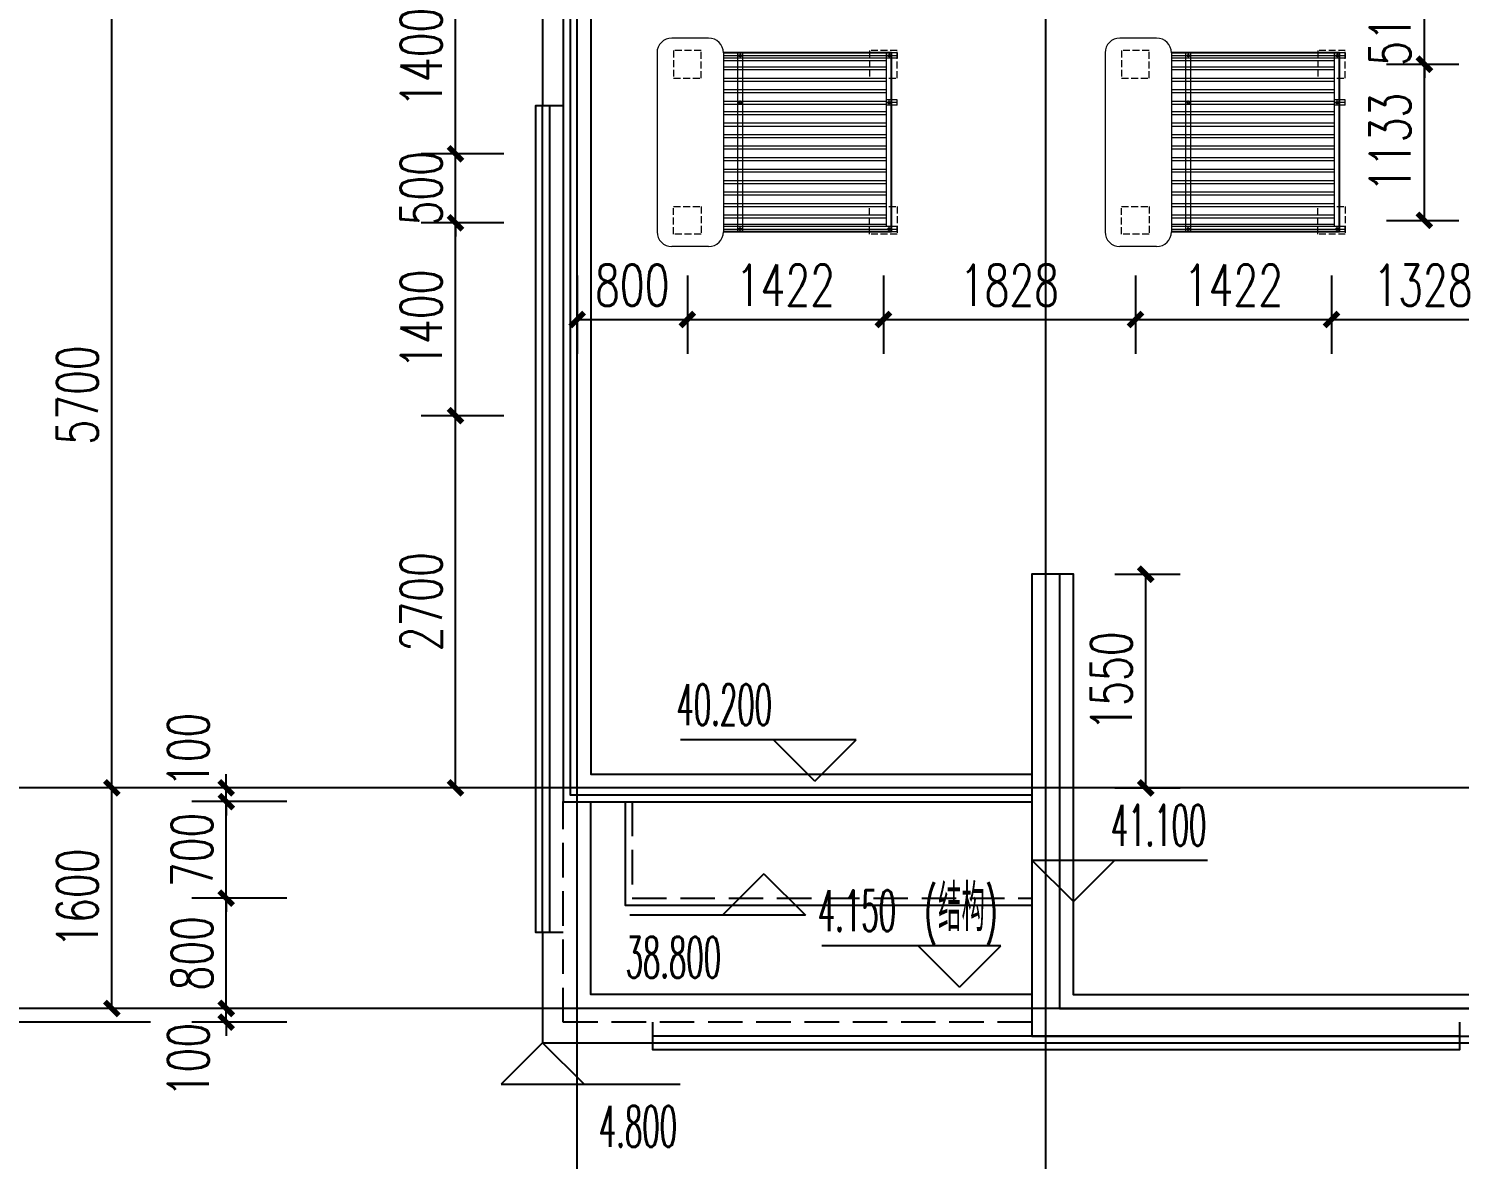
# Model space of a CAD drawing. Extents: x -59851 to 653804, y -249523 to 437614.
# Drawn here: x -51969 to -41591, y -231289 to -223086 of the extents above; entities that cross this region are included whole.
import ezdxf

# ---------------------------------------------------------------- set-up
doc = ezdxf.new("R2010")
doc.units = 0
doc.header["$LTSCALE"] = 1000
doc.header["$MEASUREMENT"] = 0
doc.linetypes.add('DASH', pattern=[0.35, 0.25, -0.1])
for name, color, linetype in [('A-ROOF', 7, 'Continuous'), ('A-外装饰线脚', 7, 'Continuous'), ('A-第三道尺寸线', 105, 'Continuous'), ('AXIS', 3, 'Continuous'), ('DIM_ELEV', 3, 'Continuous'), ('DOTE', 16, 'Continuous'), ('PUB_TEXT', 7, 'Continuous'), ('太阳能', 252, 'Continuous')]:
    doc.layers.add(name, color=color, linetype=linetype)
doc.styles.add('_TCH_DIM', font='SIMPLEX.shx', dxfattribs={"width": 0.7, "bigfont": 'GBCBIG.shx'})
doc.styles.add('_TCH_DIM_T3', font='SIMPLEX.shx', dxfattribs={"width": 0.705882, "bigfont": 'GBCBIG.shx'})
doc.dimstyles.new('_TCH_ARCH&&100', dxfattribs={"dimtxt": 297.5, "dimasz": 100, "dimexe": 250, "dimexo": 300, "dimgap": 100, "dimtad": 1, "dimdec": 0, "dimzin": 0, "dimdsep": 46, "dimtxsty": '_TCH_DIM_T3', "dimblk": 'ARCHTICK', "dimcen": 0.09, "dimclrt": 7, "dimazin": 2, "dimtfac": 1, "dimtdec": 0, "dimtix": 1, "dimtmove": 2, "dimatfit": 3, "dimfxl": 0, "dimtolj": 1, "dimtzin": 0, "dimarcsym": 0})

# ---------------------------------------------------------------- blocks, each defined once
blk = doc.blocks.new('no1wuding0329')
at = {"layer": 'A-ROOF'}
for points in [[(-22514, 89598), (-32414, 89598), (-32414, 89698), (-33014, 89698), (-33014, 89598), (-33814, 89598), (-33814, 90198), (-37214, 90198), (-37214, 96098), (-40014, 96098), (-40014, 96198), (-44214, 96198), (-44214, 75098), (-40814, 75098)], [(-22514, 89398), (-32464, 89398), (-32464, 89648), (-32964, 89648), (-32964, 89398), (-33864, 89398), (-33864, 90148), (-37264, 90148), (-37264, 96048), (-40064, 96048), (-40064, 96148), (-44164, 96148), (-44164, 75148), (-40814, 75148)], [(-35614, 89998), (-37414, 89998), (-37414, 95898), (-40214, 95898), (-40214, 95998), (-44014, 95998), (-44014, 75298), (-40814, 75298)], [(-40614, 76748), (-40614, 73598), (-34014, 73598), (-34014, 76748)], [(-43764, 75098), (-43764, 74348), (-40814, 74348)]]:
    blk.add_lwpolyline(points, dxfattribs=at)
blk.add_lwpolyline([(-34114, 76748), (-34114, 73698), (-40514, 73698), (-40514, 76748), (-40814, 76748), (-40814, 73398), (-33814, 73398), (-33814, 76748)], close=True, dxfattribs=at)
at = {"layer": 'A-ROOF', "linetype": 'DASH'}
blk.add_lwpolyline([(-43714, 75098), (-43714, 74398), (-40814, 74398)], dxfattribs=at)
at = {"layer": 'DIM_ELEV'}
for p, q in [((-42089, 75548), (-43363, 75548)), ((-42389, 75248), (-42689, 75548)), ((-42389, 75248), (-42089, 75548)), ((-40514, 74374), (-40814, 74674)), ((-40814, 74674), (-39540, 74674)), ((-40514, 74374), (-40214, 74674)), ((-42758, 74576), (-43058, 74276)), ((-42758, 74576), (-42458, 74276)), ((-42458, 74276), (-43732, 74276))]:
    blk.add_line(p, q, dxfattribs=at)
at = {"layer": 'PUB_TEXT', "style": '_TCH_DIM', "width": 0.494118}
for s, p in [('40.200', (-43393, 75653)), ('41.100', (-40242, 74779)), ('38.800', (-43762, 73821))]:
    blk.add_text(s, height=297.5, dxfattribs=at).set_placement(p)
blk = doc.blocks.new('roofzhouxian')
at = {"layer": 'DOTE'}
for p, q in [((-47992, -309503), (-47992, -279124)), ((-44592, -309503), (-44592, -279124)), ((11694, -303995), (-49367, -303995)), ((11694, -305595), (-49367, -305595))]:
    blk.add_line(p, q, dxfattribs=at)
blk = doc.blocks.new('A$C325959D2')
at = {"layer": '太阳能', "lineweight": 9}
for p, q in [((1673, 1742), (374, 1742)), ((267, 1368), (267, 1635)), ((1780, 1368), (1780, 1635)), ((1673, 1261), (374, 1261)), ((374, 0), (374, 1261)), ((394, 1261), (394, 0)), ((413, 0), (413, 1261)), ((431, 1261), (431, 78)), ((476, 1261), (476, 78)), ((497, 1261), (497, 78)), ((559, 1261), (559, 78)), ((580, 1261), (580, 78)), ((642, 1261), (642, 78)), ((664, 1261), (664, 78)), ((726, 1261), (726, 78)), ((747, 1261), (747, 78)), ((809, 1261), (809, 78)), ((830, 1261), (830, 78)), ((892, 1261), (892, 78)), ((914, 1261), (914, 78)), ((976, 1261), (976, 78)), ((997, 1261), (997, 78)), ((1059, 1261), (1059, 78)), ((1080, 1261), (1080, 78)), ((1142, 1261), (1142, 78)), ((1164, 1261), (1164, 78)), ((1226, 1261), (1226, 78)), ((1247, 1261), (1247, 78)), ((1301, 1261), (1301, 78)), ((1322, 1261), (1322, 78)), ((1384, 1261), (1384, 78)), ((1406, 1261), (1406, 78)), ((1467, 1261), (1467, 78)), ((1489, 1261), (1489, 78)), ((1551, 1261), (1551, 78)), ((1572, 1261), (1572, 78)), ((1616, 1261), (1616, 78)), ((1634, 0), (1634, 1261)), ((1653, 1261), (1653, 0)), ((1673, 0), (1673, 1261)), ((374, 1156), (1673, 1156)), ((374, 1120), (1673, 1120)), ((379, 1139), (409, 1139)), ((1297, 1139), (1327, 1139)), ((1668, 1139), (1638, 1139)), ((374, 0), (413, 0)), ((379, 59), (409, 59)), ((413, 78), (1673, 78)), ((413, 42), (1673, 42)), ((1292, 0), (1292, 78)), ((1292, 0), (1331, 0)), ((1297, 59), (1327, 59)), ((1312, 0), (1312, 78)), ((1331, 0), (1331, 78)), ((1673, 0), (1634, 0)), ((1668, 59), (1638, 59))]:
    blk.add_line(p, q, dxfattribs=at)
at = {"layer": '太阳能'}
for p, q in [((374, 42), (374, 1261)), ((1673, 42), (1673, 1261)), ((374, 42), (1673, 42))]:
    blk.add_line(p, q, dxfattribs=at)
at = {"layer": '太阳能', "color": 9, "linetype": 'DASH', "lineweight": 9, "ltscale": 0.2}
for points in [[(557, 1422), (357, 1422), (357, 1622), (557, 1622)], [(1490, 1422), (1690, 1422), (1690, 1622), (1490, 1622)], [(557, 0), (357, 0), (357, 200), (557, 200)], [(1490, 0), (1690, 0), (1690, 200), (1490, 200)]]:
    blk.add_lwpolyline(points, close=True, dxfattribs=at)
at = {"layer": '太阳能', "lineweight": 9}
for centre in [(394, 1139), (1312, 1139), (1653, 1139), (394, 59), (1312, 59), (1653, 59)]:
    blk.add_circle(centre, 8.68, dxfattribs=at)
for centre, start, end in [((374, 1635), 90, 180), ((1673, 1635), 360, 90), ((374, 1368), 180, 270), ((1673, 1368), 270, 360)]:
    blk.add_arc(centre, 107, start, end, dxfattribs=at)
blk = doc.blocks.new('_ArchTick')
at = {"color": 0, "linetype": 'ByBlock', "const_width": 0.4}
blk.add_lwpolyline([(-0.5, -0.5), (0.5, 0.5)], dxfattribs=at)
blk = doc.blocks.new('*D1014')
at = {"layer": 'A-第三道尺寸线', "color": 0, "lineweight": -2, "transparency": 16777216}
for p, q in [((-47991, -224877), (-47991, -225446)), ((-47191, -224877), (-47191, -225446)), ((-47991, -225196), (-47191, -225196))]:
    blk.add_line(p, q, dxfattribs=at)
at = {"layer": 'Defpoints', "color": 0, "transparency": 16777216}
for p in [(-47991, -224577), (-47191, -224577), (-47191, -225196)]:
    blk.add_point(p, dxfattribs=at)
at = {"layer": 'A-第三道尺寸线', "color": 0, "lineweight": -2, "transparency": 16777216, "xscale": 100, "yscale": 100, "zscale": 100, "rotation": 180}
blk.add_blockref('_ArchTick', (-47991, -225196), dxfattribs=at)
at = {"layer": 'A-第三道尺寸线', "color": 0, "lineweight": -2, "transparency": 16777216, "xscale": 100, "yscale": 100, "zscale": 100}
blk.add_blockref('_ArchTick', (-47191, -225196), dxfattribs=at)
at = {"layer": 'A-第三道尺寸线', "color": 7, "transparency": 16777216, "insert": (-47591, -224947), "char_height": 297.5, "attachment_point": 5, "style": '_TCH_DIM_T3'}
blk.add_mtext('\\A1;800', dxfattribs=at)
blk = doc.blocks.new('*D1015')
at = {"layer": 'A-第三道尺寸线', "color": 0, "lineweight": -2, "transparency": 16777216}
for p, q in [((-47191, -224877), (-47191, -225446)), ((-45769, -224877), (-45769, -225446)), ((-47191, -225196), (-45769, -225196))]:
    blk.add_line(p, q, dxfattribs=at)
at = {"layer": 'Defpoints', "color": 0, "transparency": 16777216}
for p in [(-47191, -224577), (-45769, -224577), (-45769, -225196)]:
    blk.add_point(p, dxfattribs=at)
at = {"layer": 'A-第三道尺寸线', "color": 0, "lineweight": -2, "transparency": 16777216, "xscale": 100, "yscale": 100, "zscale": 100, "rotation": 180}
blk.add_blockref('_ArchTick', (-47191, -225196), dxfattribs=at)
at = {"layer": 'A-第三道尺寸线', "color": 0, "lineweight": -2, "transparency": 16777216, "xscale": 100, "yscale": 100, "zscale": 100}
blk.add_blockref('_ArchTick', (-45769, -225196), dxfattribs=at)
at = {"layer": 'A-第三道尺寸线', "color": 7, "transparency": 16777216, "insert": (-46480, -224947), "char_height": 297.5, "attachment_point": 5, "style": '_TCH_DIM_T3'}
blk.add_mtext('\\A1;1422', dxfattribs=at)
blk = doc.blocks.new('*D1016')
at = {"layer": 'A-第三道尺寸线', "color": 0, "lineweight": -2, "transparency": 16777216}
for p, q in [((-45769, -224877), (-45769, -225446)), ((-43941, -224877), (-43941, -225446)), ((-45769, -225196), (-43941, -225196))]:
    blk.add_line(p, q, dxfattribs=at)
at = {"layer": 'Defpoints', "color": 0, "transparency": 16777216}
for p in [(-45769, -224577), (-43941, -224577), (-43941, -225196)]:
    blk.add_point(p, dxfattribs=at)
at = {"layer": 'A-第三道尺寸线', "color": 0, "lineweight": -2, "transparency": 16777216, "xscale": 100, "yscale": 100, "zscale": 100, "rotation": 180}
blk.add_blockref('_ArchTick', (-45769, -225196), dxfattribs=at)
at = {"layer": 'A-第三道尺寸线', "color": 0, "lineweight": -2, "transparency": 16777216, "xscale": 100, "yscale": 100, "zscale": 100}
blk.add_blockref('_ArchTick', (-43941, -225196), dxfattribs=at)
at = {"layer": 'A-第三道尺寸线', "color": 7, "transparency": 16777216, "insert": (-44855, -224947), "char_height": 297.5, "attachment_point": 5, "style": '_TCH_DIM_T3'}
blk.add_mtext('\\A1;1828', dxfattribs=at)
blk = doc.blocks.new('*D1017')
at = {"layer": 'A-第三道尺寸线', "color": 0, "lineweight": -2, "transparency": 16777216}
for p, q in [((-43941, -224877), (-43941, -225446)), ((-42519, -224877), (-42519, -225446)), ((-43941, -225196), (-42519, -225196))]:
    blk.add_line(p, q, dxfattribs=at)
at = {"layer": 'Defpoints', "color": 0, "transparency": 16777216}
for p in [(-43941, -224577), (-42519, -224577), (-42519, -225196)]:
    blk.add_point(p, dxfattribs=at)
at = {"layer": 'A-第三道尺寸线', "color": 0, "lineweight": -2, "transparency": 16777216, "xscale": 100, "yscale": 100, "zscale": 100, "rotation": 180}
blk.add_blockref('_ArchTick', (-43941, -225196), dxfattribs=at)
at = {"layer": 'A-第三道尺寸线', "color": 0, "lineweight": -2, "transparency": 16777216, "xscale": 100, "yscale": 100, "zscale": 100}
blk.add_blockref('_ArchTick', (-42519, -225196), dxfattribs=at)
at = {"layer": 'A-第三道尺寸线', "color": 7, "transparency": 16777216, "insert": (-43230, -224947), "char_height": 297.5, "attachment_point": 5, "style": '_TCH_DIM_T3'}
blk.add_mtext('\\A1;1422', dxfattribs=at)
blk = doc.blocks.new('*D1018')
at = {"layer": 'A-第三道尺寸线', "color": 0, "lineweight": -2, "transparency": 16777216}
for p, q in [((-42519, -224877), (-42519, -225446)), ((-41191, -224877), (-41191, -225446)), ((-42519, -225196), (-41191, -225196))]:
    blk.add_line(p, q, dxfattribs=at)
at = {"layer": 'Defpoints', "color": 0, "transparency": 16777216}
for p in [(-42519, -224577), (-41191, -224577), (-41191, -225196)]:
    blk.add_point(p, dxfattribs=at)
at = {"layer": 'A-第三道尺寸线', "color": 0, "lineweight": -2, "transparency": 16777216, "xscale": 100, "yscale": 100, "zscale": 100, "rotation": 180}
blk.add_blockref('_ArchTick', (-42519, -225196), dxfattribs=at)
at = {"layer": 'A-第三道尺寸线', "color": 0, "lineweight": -2, "transparency": 16777216, "xscale": 100, "yscale": 100, "zscale": 100}
blk.add_blockref('_ArchTick', (-41191, -225196), dxfattribs=at)
at = {"layer": 'A-第三道尺寸线', "color": 7, "transparency": 16777216, "insert": (-41855, -224947), "char_height": 297.5, "attachment_point": 5, "style": '_TCH_DIM_T3'}
blk.add_mtext('\\A1;1328', dxfattribs=at)
blk = doc.blocks.new('*D1039')
at = {"layer": 'A-第三道尺寸线', "color": 0, "lineweight": -2, "transparency": 16777216}
for p, q in [((-41845, -222827), (-41845, -222727)), ((-42119, -222827), (-41595, -222827)), ((-41845, -223344), (-41845, -222827)), ((-42119, -223344), (-41595, -223344)), ((-41845, -223344), (-41845, -223444))]:
    blk.add_line(p, q, dxfattribs=at)
at = {"layer": 'Defpoints', "color": 0, "transparency": 16777216}
for p in [(-42419, -222827), (-41845, -222827), (-42419, -223344)]:
    blk.add_point(p, dxfattribs=at)
at = {"layer": 'A-第三道尺寸线', "color": 0, "lineweight": -2, "transparency": 16777216, "xscale": 100, "yscale": 100, "zscale": 100}
for p, rotation in [((-41845, -222827), 270), ((-41845, -223344), 90)]:
    blk.add_blockref('_ArchTick', p, dxfattribs=dict(at, rotation=rotation))
at = {"layer": 'A-第三道尺寸线', "color": 7, "transparency": 16777216, "insert": (-42094, -223086), "char_height": 297.5, "attachment_point": 5, "rotation": 90, "style": '_TCH_DIM_T3'}
blk.add_mtext('\\A1;517', dxfattribs=at)
blk = doc.blocks.new('*D1040')
at = {"layer": 'A-第三道尺寸线', "color": 0, "lineweight": -2, "transparency": 16777216}
for p, q in [((-42119, -223344), (-41595, -223344)), ((-41845, -224477), (-41845, -223344)), ((-42119, -224477), (-41595, -224477))]:
    blk.add_line(p, q, dxfattribs=at)
at = {"layer": 'Defpoints', "color": 0, "transparency": 16777216}
for p in [(-42419, -223344), (-41845, -223344), (-42419, -224477)]:
    blk.add_point(p, dxfattribs=at)
at = {"layer": 'A-第三道尺寸线', "color": 0, "lineweight": -2, "transparency": 16777216, "xscale": 100, "yscale": 100, "zscale": 100}
for p, rotation in [((-41845, -223344), 90), ((-41845, -224477), 270)]:
    blk.add_blockref('_ArchTick', p, dxfattribs=dict(at, rotation=rotation))
at = {"layer": 'A-第三道尺寸线', "color": 7, "transparency": 16777216, "insert": (-42094, -223911), "char_height": 297.5, "attachment_point": 5, "rotation": 90, "style": '_TCH_DIM_T3'}
blk.add_mtext('\\A1;1133', dxfattribs=at)
blk = doc.blocks.new('*D1319')
at = {"layer": 'A-第三道尺寸线', "color": 0, "lineweight": -2, "transparency": 16777216}
for p, q in [((-50536, -228594), (-50536, -228494)), ((-50096, -228594), (-50786, -228594)), ((-50536, -228694), (-50536, -228594)), ((-50096, -228694), (-50786, -228694)), ((-50536, -228694), (-50536, -228794))]:
    blk.add_line(p, q, dxfattribs=at)
at = {"layer": 'Defpoints', "color": 0, "transparency": 16777216}
for p in [(-50536, -228594), (-49796, -228594), (-49796, -228694)]:
    blk.add_point(p, dxfattribs=at)
at = {"layer": 'A-第三道尺寸线', "color": 0, "lineweight": -2, "transparency": 16777216, "xscale": 100, "yscale": 100, "zscale": 100}
for p, rotation in [((-50536, -228594), 270), ((-50536, -228694), 90)]:
    blk.add_blockref('_ArchTick', p, dxfattribs=dict(at, rotation=rotation))
at = {"layer": 'A-第三道尺寸线', "color": 7, "transparency": 16777216, "insert": (-50811, -228319), "char_height": 297.5, "attachment_point": 5, "rotation": 90, "style": '_TCH_DIM_T3'}
blk.add_mtext('\\A1;100', dxfattribs=at)
blk = doc.blocks.new('*D1320')
at = {"layer": 'A-第三道尺寸线', "color": 0, "lineweight": -2, "transparency": 16777216}
for p, q in [((-50536, -228694), (-50536, -228594)), ((-50096, -228694), (-50786, -228694)), ((-50536, -229394), (-50536, -228694)), ((-50096, -229394), (-50786, -229394)), ((-50536, -229394), (-50536, -229494))]:
    blk.add_line(p, q, dxfattribs=at)
at = {"layer": 'Defpoints', "color": 0, "transparency": 16777216}
for p in [(-50536, -228694), (-49796, -228694), (-49796, -229394)]:
    blk.add_point(p, dxfattribs=at)
at = {"layer": 'A-第三道尺寸线', "color": 0, "lineweight": -2, "transparency": 16777216, "xscale": 100, "yscale": 100, "zscale": 100}
for p, rotation in [((-50536, -228694), 270), ((-50536, -229394), 90)]:
    blk.add_blockref('_ArchTick', p, dxfattribs=dict(at, rotation=rotation))
at = {"layer": 'A-第三道尺寸线', "color": 7, "transparency": 16777216, "insert": (-50785, -229044), "char_height": 297.5, "attachment_point": 5, "rotation": 90, "style": '_TCH_DIM_T3'}
blk.add_mtext('\\A1;700', dxfattribs=at)
blk = doc.blocks.new('*D1321')
at = {"layer": 'A-第三道尺寸线', "color": 0, "lineweight": -2, "transparency": 16777216}
for p, q in [((-50096, -229394), (-50786, -229394)), ((-50536, -230194), (-50536, -229394)), ((-50096, -230194), (-50786, -230194))]:
    blk.add_line(p, q, dxfattribs=at)
at = {"layer": 'Defpoints', "color": 0, "transparency": 16777216}
for p in [(-50536, -229394), (-49796, -229394), (-49796, -230194)]:
    blk.add_point(p, dxfattribs=at)
at = {"layer": 'A-第三道尺寸线', "color": 0, "lineweight": -2, "transparency": 16777216, "xscale": 100, "yscale": 100, "zscale": 100}
for p, rotation in [((-50536, -229394), 90), ((-50536, -230194), 270)]:
    blk.add_blockref('_ArchTick', p, dxfattribs=dict(at, rotation=rotation))
at = {"layer": 'A-第三道尺寸线', "color": 7, "transparency": 16777216, "insert": (-50785, -229794), "char_height": 297.5, "attachment_point": 5, "rotation": 90, "style": '_TCH_DIM_T3'}
blk.add_mtext('\\A1;800', dxfattribs=at)
blk = doc.blocks.new('*D1322')
at = {"layer": 'A-第三道尺寸线', "color": 0, "lineweight": -2, "transparency": 16777216}
for p, q in [((-50536, -230194), (-50536, -230094)), ((-50096, -230194), (-50786, -230194)), ((-50096, -230294), (-50786, -230294)), ((-50536, -230294), (-50536, -230194)), ((-50536, -230294), (-50536, -230394))]:
    blk.add_line(p, q, dxfattribs=at)
at = {"layer": 'Defpoints', "color": 0, "transparency": 16777216}
for p in [(-50536, -230194), (-49796, -230194), (-49796, -230294)]:
    blk.add_point(p, dxfattribs=at)
at = {"layer": 'A-第三道尺寸线', "color": 0, "lineweight": -2, "transparency": 16777216, "xscale": 100, "yscale": 100, "zscale": 100}
for p, rotation in [((-50536, -230194), 270), ((-50536, -230294), 90)]:
    blk.add_blockref('_ArchTick', p, dxfattribs=dict(at, rotation=rotation))
at = {"layer": 'A-第三道尺寸线', "color": 7, "transparency": 16777216, "insert": (-50811, -230569), "char_height": 297.5, "attachment_point": 5, "rotation": 90, "style": '_TCH_DIM_T3'}
blk.add_mtext('\\A1;100', dxfattribs=at)
blk = doc.blocks.new('*D1419')
at = {"layer": 'AXIS', "color": 0, "lineweight": -2, "transparency": 16777216}
for p, q in [((-49166, -228594), (-51616, -228594)), ((-51366, -230194), (-51366, -228594)), ((-49166, -230194), (-51616, -230194))]:
    blk.add_line(p, q, dxfattribs=at)
at = {"layer": 'Defpoints', "color": 0, "transparency": 16777216}
for p in [(-51366, -228594), (-48866, -228594), (-48866, -230194)]:
    blk.add_point(p, dxfattribs=at)
at = {"layer": 'AXIS', "color": 0, "lineweight": -2, "transparency": 16777216, "xscale": 100, "yscale": 100, "zscale": 100}
for p, rotation in [((-51366, -228594), 90), ((-51366, -230194), 270)]:
    blk.add_blockref('_ArchTick', p, dxfattribs=dict(at, rotation=rotation))
at = {"layer": 'AXIS', "color": 7, "transparency": 16777216, "insert": (-51615, -229394), "char_height": 297.5, "attachment_point": 5, "rotation": 90, "style": '_TCH_DIM_T3'}
blk.add_mtext('\\A1;1600', dxfattribs=at)
blk = doc.blocks.new('*D1420')
at = {"layer": 'AXIS', "color": 0, "lineweight": -2, "transparency": 16777216}
for p, q in [((-49166, -222894), (-51616, -222894)), ((-51366, -228594), (-51366, -222894)), ((-49166, -228594), (-51616, -228594))]:
    blk.add_line(p, q, dxfattribs=at)
at = {"layer": 'Defpoints', "color": 0, "transparency": 16777216}
for p in [(-51366, -222894), (-48866, -222894), (-48866, -228594)]:
    blk.add_point(p, dxfattribs=at)
at = {"layer": 'AXIS', "color": 0, "lineweight": -2, "transparency": 16777216, "xscale": 100, "yscale": 100, "zscale": 100}
for p, rotation in [((-51366, -222894), 90), ((-51366, -228594), 270)]:
    blk.add_blockref('_ArchTick', p, dxfattribs=dict(at, rotation=rotation))
at = {"layer": 'AXIS', "color": 7, "transparency": 16777216, "insert": (-51615, -225744), "char_height": 297.5, "attachment_point": 5, "rotation": 90, "style": '_TCH_DIM_T3'}
blk.add_mtext('\\A1;5700', dxfattribs=at)
blk = doc.blocks.new('*D1427')
at = {"layer": 'AXIS', "color": 0, "lineweight": -2, "transparency": 16777216}
for p, q in [((-51086, -207594), (-52416, -207594)), ((-52166, -230294), (-52166, -207594)), ((-51086, -230294), (-52416, -230294))]:
    blk.add_line(p, q, dxfattribs=at)
at = {"layer": 'Defpoints', "color": 0, "transparency": 16777216}
for p in [(-52166, -207594), (-50786, -207594), (-50786, -230294)]:
    blk.add_point(p, dxfattribs=at)
at = {"layer": 'AXIS', "color": 0, "lineweight": -2, "transparency": 16777216, "xscale": 100, "yscale": 100, "zscale": 100}
for p, rotation in [((-52166, -207594), 90), ((-52166, -230294), 270)]:
    blk.add_blockref('_ArchTick', p, dxfattribs=dict(at, rotation=rotation))
at = {"layer": 'AXIS', "color": 7, "transparency": 16777216, "insert": (-52415, -218944), "char_height": 297.5, "attachment_point": 5, "rotation": 90, "style": '_TCH_DIM_T3'}
blk.add_mtext('\\A1;22700', dxfattribs=at)
blk = doc.blocks.new('*D1482')
at = {"layer": 'A-第三道尺寸线', "color": 0, "lineweight": -2, "transparency": 16777216}
for p, q in [((-44091, -227044), (-43616, -227044)), ((-43866, -228594), (-43866, -227044)), ((-44091, -228594), (-43616, -228594))]:
    blk.add_line(p, q, dxfattribs=at)
at = {"layer": 'Defpoints', "color": 0, "transparency": 16777216}
for p in [(-44391, -227044), (-43866, -227044), (-44391, -228594)]:
    blk.add_point(p, dxfattribs=at)
at = {"layer": 'A-第三道尺寸线', "color": 0, "lineweight": -2, "transparency": 16777216, "xscale": 100, "yscale": 100, "zscale": 100}
for p, rotation in [((-43866, -227044), 90), ((-43866, -228594), 270)]:
    blk.add_blockref('_ArchTick', p, dxfattribs=dict(at, rotation=rotation))
at = {"layer": 'A-第三道尺寸线', "color": 7, "transparency": 16777216, "insert": (-44115, -227819), "char_height": 297.5, "attachment_point": 5, "rotation": 90, "style": '_TCH_DIM_T3'}
blk.add_mtext('\\A1;1550', dxfattribs=at)
blk = doc.blocks.new('*D1517')
at = {"layer": 'A-第三道尺寸线', "color": 0, "lineweight": -2, "transparency": 16777216}
for p, q in [((-48522, -222594), (-49123, -222594)), ((-48873, -223994), (-48873, -222594)), ((-48522, -223994), (-49123, -223994))]:
    blk.add_line(p, q, dxfattribs=at)
at = {"layer": 'Defpoints', "color": 0, "transparency": 16777216}
for p in [(-48873, -222594), (-48222, -222594), (-48222, -223994)]:
    blk.add_point(p, dxfattribs=at)
at = {"layer": 'A-第三道尺寸线', "color": 0, "lineweight": -2, "transparency": 16777216, "xscale": 100, "yscale": 100, "zscale": 100}
for p, rotation in [((-48873, -222594), 90), ((-48873, -223994), 270)]:
    blk.add_blockref('_ArchTick', p, dxfattribs=dict(at, rotation=rotation))
at = {"layer": 'A-第三道尺寸线', "color": 7, "transparency": 16777216, "insert": (-49122, -223294), "char_height": 297.5, "attachment_point": 5, "rotation": 90, "style": '_TCH_DIM_T3'}
blk.add_mtext('\\A1;1400', dxfattribs=at)
blk = doc.blocks.new('*D1518')
at = {"layer": 'A-第三道尺寸线', "color": 0, "lineweight": -2, "transparency": 16777216}
for p, q in [((-48873, -223994), (-48873, -223894)), ((-48522, -223994), (-49123, -223994)), ((-48873, -224494), (-48873, -223994)), ((-48522, -224494), (-49123, -224494)), ((-48873, -224494), (-48873, -224594))]:
    blk.add_line(p, q, dxfattribs=at)
at = {"layer": 'Defpoints', "color": 0, "transparency": 16777216}
for p in [(-48873, -223994), (-48222, -223994), (-48222, -224494)]:
    blk.add_point(p, dxfattribs=at)
at = {"layer": 'A-第三道尺寸线', "color": 0, "lineweight": -2, "transparency": 16777216, "xscale": 100, "yscale": 100, "zscale": 100}
for p, rotation in [((-48873, -223994), 270), ((-48873, -224494), 90)]:
    blk.add_blockref('_ArchTick', p, dxfattribs=dict(at, rotation=rotation))
at = {"layer": 'A-第三道尺寸线', "color": 7, "transparency": 16777216, "insert": (-49122, -224244), "char_height": 297.5, "attachment_point": 5, "rotation": 90, "style": '_TCH_DIM_T3'}
blk.add_mtext('\\A1;500', dxfattribs=at)
blk = doc.blocks.new('*D1519')
at = {"layer": 'A-第三道尺寸线', "color": 0, "lineweight": -2, "transparency": 16777216}
for p, q in [((-48522, -224494), (-49123, -224494)), ((-48873, -225894), (-48873, -224494)), ((-48522, -225894), (-49123, -225894))]:
    blk.add_line(p, q, dxfattribs=at)
at = {"layer": 'Defpoints', "color": 0, "transparency": 16777216}
for p in [(-48873, -224494), (-48222, -224494), (-48222, -225894)]:
    blk.add_point(p, dxfattribs=at)
at = {"layer": 'A-第三道尺寸线', "color": 0, "lineweight": -2, "transparency": 16777216, "xscale": 100, "yscale": 100, "zscale": 100}
for p, rotation in [((-48873, -224494), 90), ((-48873, -225894), 270)]:
    blk.add_blockref('_ArchTick', p, dxfattribs=dict(at, rotation=rotation))
at = {"layer": 'A-第三道尺寸线', "color": 7, "transparency": 16777216, "insert": (-49122, -225194), "char_height": 297.5, "attachment_point": 5, "rotation": 90, "style": '_TCH_DIM_T3'}
blk.add_mtext('\\A1;1400', dxfattribs=at)
blk = doc.blocks.new('*D1520')
at = {"layer": 'A-第三道尺寸线', "color": 0, "lineweight": -2, "transparency": 16777216}
for p, q in [((-48522, -225894), (-49123, -225894)), ((-48873, -228594), (-48873, -225894)), ((-48522, -228594), (-49123, -228594))]:
    blk.add_line(p, q, dxfattribs=at)
at = {"layer": 'Defpoints', "color": 0, "transparency": 16777216}
for p in [(-48873, -225894), (-48222, -225894), (-48222, -228594)]:
    blk.add_point(p, dxfattribs=at)
at = {"layer": 'A-第三道尺寸线', "color": 0, "lineweight": -2, "transparency": 16777216, "xscale": 100, "yscale": 100, "zscale": 100}
for p, rotation in [((-48873, -225894), 90), ((-48873, -228594), 270)]:
    blk.add_blockref('_ArchTick', p, dxfattribs=dict(at, rotation=rotation))
at = {"layer": 'A-第三道尺寸线', "color": 7, "transparency": 16777216, "insert": (-49122, -227244), "char_height": 297.5, "attachment_point": 5, "rotation": 90, "style": '_TCH_DIM_T3'}
blk.add_mtext('\\A1;2700', dxfattribs=at)
blk = doc.blocks.new('*D3054')
at = {"layer": 'AXIS', "color": 0, "lineweight": -2, "transparency": 16777216}
for p, q in [((-49166, -228594), (-51616, -228594)), ((-51366, -230194), (-51366, -228594)), ((-49166, -230194), (-51616, -230194))]:
    blk.add_line(p, q, dxfattribs=at)
at = {"layer": 'Defpoints', "color": 0, "transparency": 16777216}
for p in [(-51366, -228594), (-48866, -228594), (-48866, -230194)]:
    blk.add_point(p, dxfattribs=at)
at = {"layer": 'AXIS', "color": 0, "lineweight": -2, "transparency": 16777216, "xscale": 100, "yscale": 100, "zscale": 100}
for p, rotation in [((-51366, -228594), 90), ((-51366, -230194), 270)]:
    blk.add_blockref('_ArchTick', p, dxfattribs=dict(at, rotation=rotation))
at = {"layer": 'AXIS', "color": 7, "transparency": 16777216, "insert": (-51615, -229394), "char_height": 297.5, "attachment_point": 5, "rotation": 90, "style": '_TCH_DIM_T3'}
blk.add_mtext('\\A1;1600', dxfattribs=at)
blk = doc.blocks.new('*D3055')
at = {"layer": 'AXIS', "color": 0, "lineweight": -2, "transparency": 16777216}
for p, q in [((-49166, -222894), (-51616, -222894)), ((-51366, -228594), (-51366, -222894)), ((-49166, -228594), (-51616, -228594))]:
    blk.add_line(p, q, dxfattribs=at)
at = {"layer": 'Defpoints', "color": 0, "transparency": 16777216}
for p in [(-51366, -222894), (-48866, -222894), (-48866, -228594)]:
    blk.add_point(p, dxfattribs=at)
at = {"layer": 'AXIS', "color": 0, "lineweight": -2, "transparency": 16777216, "xscale": 100, "yscale": 100, "zscale": 100}
for p, rotation in [((-51366, -222894), 90), ((-51366, -228594), 270)]:
    blk.add_blockref('_ArchTick', p, dxfattribs=dict(at, rotation=rotation))
at = {"layer": 'AXIS', "color": 7, "transparency": 16777216, "insert": (-51615, -225744), "char_height": 297.5, "attachment_point": 5, "rotation": 90, "style": '_TCH_DIM_T3'}
blk.add_mtext('\\A1;5700', dxfattribs=at)
blk = doc.blocks.new('*D3062')
at = {"layer": 'AXIS', "color": 0, "lineweight": -2, "transparency": 16777216}
for p, q in [((-51086, -207594), (-52416, -207594)), ((-52166, -230294), (-52166, -207594)), ((-51086, -230294), (-52416, -230294))]:
    blk.add_line(p, q, dxfattribs=at)
at = {"layer": 'Defpoints', "color": 0, "transparency": 16777216}
for p in [(-52166, -207594), (-50786, -207594), (-50786, -230294)]:
    blk.add_point(p, dxfattribs=at)
at = {"layer": 'AXIS', "color": 0, "lineweight": -2, "transparency": 16777216, "xscale": 100, "yscale": 100, "zscale": 100}
for p, rotation in [((-52166, -207594), 90), ((-52166, -230294), 270)]:
    blk.add_blockref('_ArchTick', p, dxfattribs=dict(at, rotation=rotation))
at = {"layer": 'AXIS', "color": 7, "transparency": 16777216, "insert": (-52415, -218944), "char_height": 297.5, "attachment_point": 5, "rotation": 90, "style": '_TCH_DIM_T3'}
blk.add_mtext('\\A1;22700', dxfattribs=at)
blk = doc.blocks.new('rqwerqwrqq')
at = {"layer": 'A-ROOF'}
for p, q in [((-179744, 242761), (-179744, 248761)), ((-178944, 241961), (-173094, 241961))]:
    blk.add_line(p, q, dxfattribs=at)
for points in [[(-179694, 248761), (-179694, 242761), (-179794, 242761), (-179794, 248761)], [(-178944, 242011), (-173094, 242011), (-173094, 241911), (-178944, 241911)]]:
    blk.add_lwpolyline(points, close=True, dxfattribs=at)
at = {"layer": 'A-ROOF', "linetype": 'DASH'}
blk.add_lwpolyline([(-176194, 242111), (-179594, 242111), (-179594, 243711)], dxfattribs=at)
at = {"layer": 'A-ROOF'}
blk.add_lwpolyline([(-176194, 242311), (-179394, 242311), (-179394, 243711)], dxfattribs=at)
at = {"layer": 'A-外装饰线脚'}
for points in [[(-179594, 249561), (-179744, 249561), (-179744, 248761), (-179594, 248761)], [(-179594, 242761), (-179744, 242761), (-179744, 241961), (-178944, 241961), (-178944, 242111)], [(-173094, 242111), (-173094, 241961), (-172294, 241961), (-172294, 242111)]]:
    blk.add_lwpolyline(points, dxfattribs=at)
at = {"layer": 'DIM_ELEV'}
for p, q in [((-176420, 242666), (-177718, 242666)), ((-176720, 242366), (-177020, 242666)), ((-176720, 242366), (-176420, 242666)), ((-179744, 241961), (-180044, 241661)), ((-179744, 241961), (-179444, 241661)), ((-180044, 241661), (-178746, 241661))]:
    blk.add_line(p, q, dxfattribs=at)
at = {"layer": 'PUB_TEXT', "style": '_TCH_DIM'}
for s, height, width, p in [('4.150', 297.5, 0.494118, (-177748, 242771)), ('(', 298, 0.494118, (-176974, 242771)), ('结构', 337.6, 0.7, (-176876, 242771)), (')', 298, 0.494118, (-176532, 242771)), ('4.800', 297.5, 0.494118, (-179336, 241206))]:
    blk.add_text(s, height=height, dxfattribs=dict(at, width=width)).set_placement(p)

msp = doc.modelspace()

# ---------------------------------------------------------------- linework, layer by layer
at = {"layer": 'AXIS'}
for p, q in [((-48865.9, -228594.3), (-52865.9, -228594.3)), ((-48865.9, -230194.3), (-52865.9, -230194.3))]:
    msp.add_line(p, q, dxfattribs=at)

# ---------------------------------------------------------------- block references
for name, p in [('roofzhouxian', (1.1, 75400.4)), ('no1wuding0329', (-3877.3, -303792.5)), ('rqwerqwrqq', (131503.2, -472404.8))]:
    msp.add_blockref(name, p)
at = {"layer": '太阳能', "rotation": 90}
for p in [(-45669, -224934.3), (-42419, -224934.3)]:
    msp.add_blockref('A$C325959D2', p, dxfattribs=at)

# ---------------------------------------------------------------- dimensions: what is measured, and where the dimension line sits
at = {"layer": 'A-第三道尺寸线'}
for p1, p2, distance, picture, middle in [((-48221.5, -223994.3), (-48221.5, -222594.3), 651.3, '*D1517', (-49121.5, -223294.3)), ((-42419, -223344.3), (-42419, -222827.3), -573.7, '*D1039', (-42094, -223085.8)), ((-42419, -224477.3), (-42419, -223344.3), -573.7, '*D1040', (-42094, -223910.8)), ((-48221.5, -224494.3), (-48221.5, -223994.3), 651.3, '*D1518', (-49121.5, -224244.3)), ((-48221.5, -225894.3), (-48221.5, -224494.3), 651.3, '*D1519', (-49121.5, -225194.3)), ((-47991, -224577.3), (-47191, -224577.3), -618.7, '*D1014', (-47591, -224947.3)), ((-47191, -224577.3), (-45769, -224577.3), -618.7, '*D1015', (-46480, -224947.3)), ((-45769, -224577.3), (-43941, -224577.3), -618.7, '*D1016', (-44855, -224947.3)), ((-43941, -224577.3), (-42519, -224577.3), -618.7, '*D1017', (-43230, -224947.3)), ((-42519, -224577.3), (-41191, -224577.3), -618.7, '*D1018', (-41855, -224947.3)), ((-48221.5, -228594.3), (-48221.5, -225894.3), 651.3, '*D1520', (-49121.5, -227244.3)), ((-44391, -228594.3), (-44391, -227044.3), -524.8, '*D1482', (-44115, -227819.3)), ((-49795.5, -229394.3), (-49795.5, -228694.3), 740.8, '*D1320', (-50785, -229044.3)), ((-49795.5, -230194.3), (-49795.5, -229394.3), 740.8, '*D1321', (-50785, -229794.3))]:
    dim = msp.add_aligned_dim(p1=p1, p2=p2, distance=distance, dimstyle='_TCH_ARCH&&100', dxfattribs=at)
    dim.commit()
    dim.dimension.update_dxf_attribs({"geometry": picture, "text_midpoint": middle})
for base, p1, p2, picture, middle in [((-50536.3, -228594.3), (-49795.5, -228694.3), (-49795.5, -228594.3), '*D1319', (-50811.3, -228319.3)), ((-50536.3, -230194.3), (-49795.5, -230294.3), (-49795.5, -230194.3), '*D1322', (-50811.3, -230569.3))]:
    dim = msp.add_linear_dim(base=base, p1=p1, p2=p2, angle=90, dimstyle='_TCH_ARCH&&100', dxfattribs=at)
    dim.commit()
    dim.dimension.update_dxf_attribs({"geometry": picture, "text_midpoint": middle, "dimtype": 161})
at = {"layer": 'AXIS'}
for p1, p2, distance, picture, middle in [((-50786.3, -230294.3), (-50786.3, -207594.3), 1379.6, '*D1427', (-52414.6, -218944.3)), ((-50786.3, -230294.3), (-50786.3, -207594.3), 1379.6, '*D3062', (-52414.6, -218944.3)), ((-48865.9, -228594.3), (-48865.9, -222894.3), 2500, '*D1420', (-51614.6, -225744.3)), ((-48865.9, -228594.3), (-48865.9, -222894.3), 2500, '*D3055', (-51614.6, -225744.3)), ((-48865.9, -230194.3), (-48865.9, -228594.3), 2500, '*D1419', (-51614.6, -229394.3)), ((-48865.9, -230194.3), (-48865.9, -228594.3), 2500, '*D3054', (-51614.6, -229394.3))]:
    dim = msp.add_aligned_dim(p1=p1, p2=p2, distance=distance, dimstyle='_TCH_ARCH&&100', dxfattribs=at)
    dim.commit()
    dim.dimension.update_dxf_attribs({"geometry": picture, "text_midpoint": middle})

doc.saveas('drawing.dxf')
